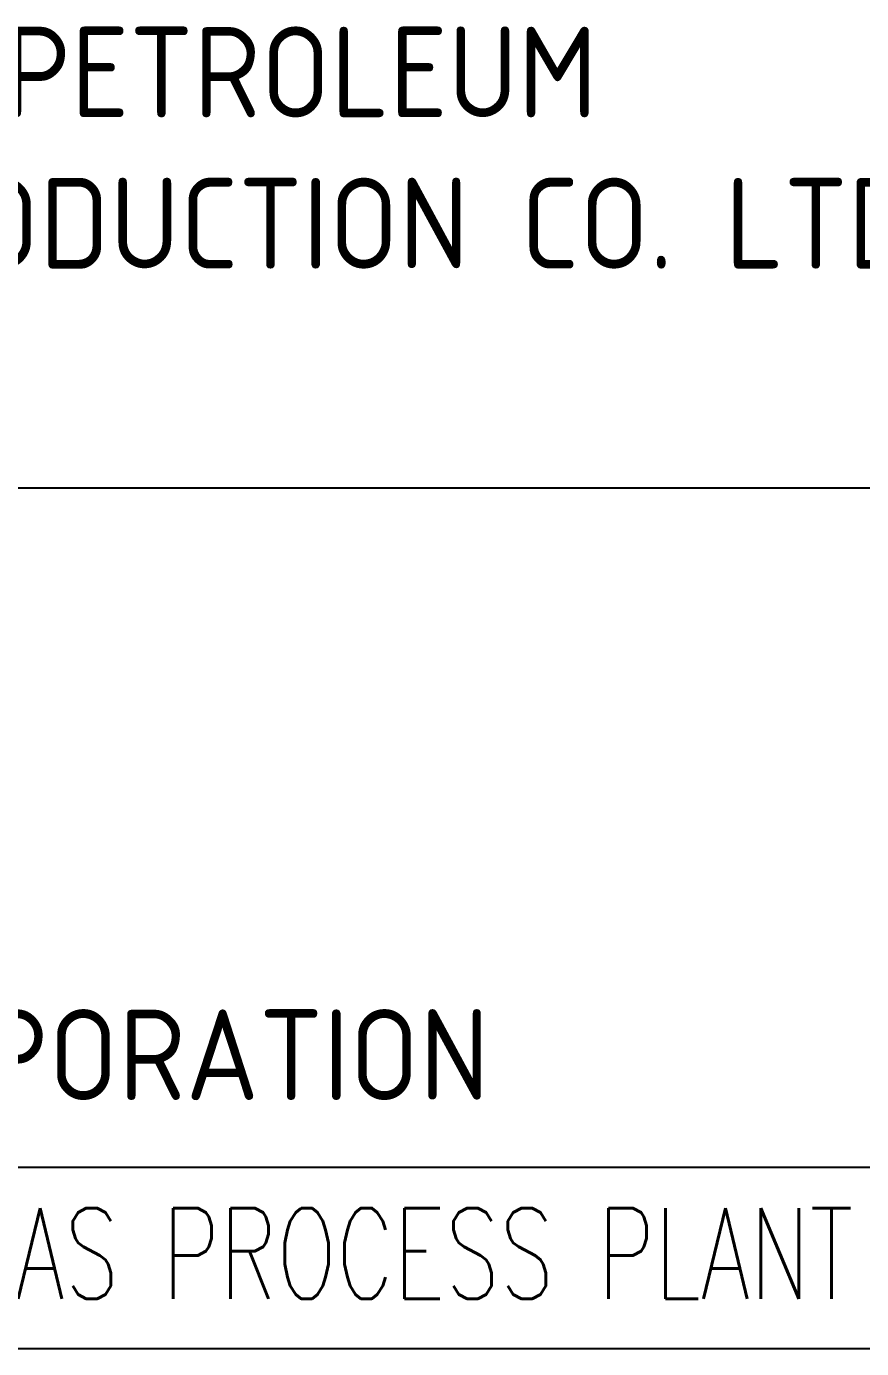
# Model space of a CAD drawing. Header units: inches. Extents: x 985 to 11353, y 526 to 2181.
# Drawn here: x 9503.7 to 9538.3, y 1146.2 to 1200.9 of the extents above; entities that cross this region are included whole.
import ezdxf

# ---------------------------------------------------------------- set-up
doc = ezdxf.new("R2010")
doc.units = ezdxf.units.IN
doc.header["$MEASUREMENT"] = 0
doc.layers.add('CABLE ROUTE FOR TOTAL PLANE-EMBED 2_DWG$0$SILICAGEL BORDER', color=7, linetype='Continuous')
doc.styles.add('HZTXT', font='simplex.shx', dxfattribs={"width": 0.7})
doc.styles.get("Standard").update_dxf_attribs({"font": 'isocp3.shx'})

# ---------------------------------------------------------------- blocks, each defined once
blk = doc.blocks.new('240A1')
at = {"color": 0, "lineweight": -3}
blk.add_line((1046010.968, 286307.347), (1046110.968, 286307.347), dxfattribs=at)
at = {"lineweight": -3}
for p, q in [((1046010.968, 286292.347), (1046110.968, 286292.347)), ((1046010.968, 286288.347), (1046110.968, 286288.347))]:
    blk.add_line(p, q, dxfattribs=at)
at = {"color": 7, "lineweight": -3}
for s, p in [('BANGLADESH PETROLEUM', (1046060.712, 286315.521)), ('EXPLORATION & PRODUCTION CO. LTD', (1046053.754, 286312.183)), ('SINOPEC PETROLEUM ENGINEERING CORPORATION', (1046032.108, 286293.833))]:
    blk.add_text(s, height=2, dxfattribs=at).set_placement(p)
at = {"lineweight": -3, "style": 'HZTXT', "width": 0.7}
blk.add_text('60 MMSCFD SILICAGEL DEHYDRATION TYPE NATURAL GAS PROCESS PLANT', height=2, dxfattribs=at).set_placement((1046026.053, 286289.446))

msp = doc.modelspace()

# ---------------------------------------------------------------- block references
at = {"layer": 'CABLE ROUTE FOR TOTAL PLANE-EMBED 2_DWG$0$SILICAGEL BORDER', "color": 7, "xscale": 1.875, "yscale": 1.875, "zscale": 1.875}
msp.add_blockref('240A1', (-1951891.194, -535644.436), dxfattribs=at)

doc.saveas('drawing.dxf')
